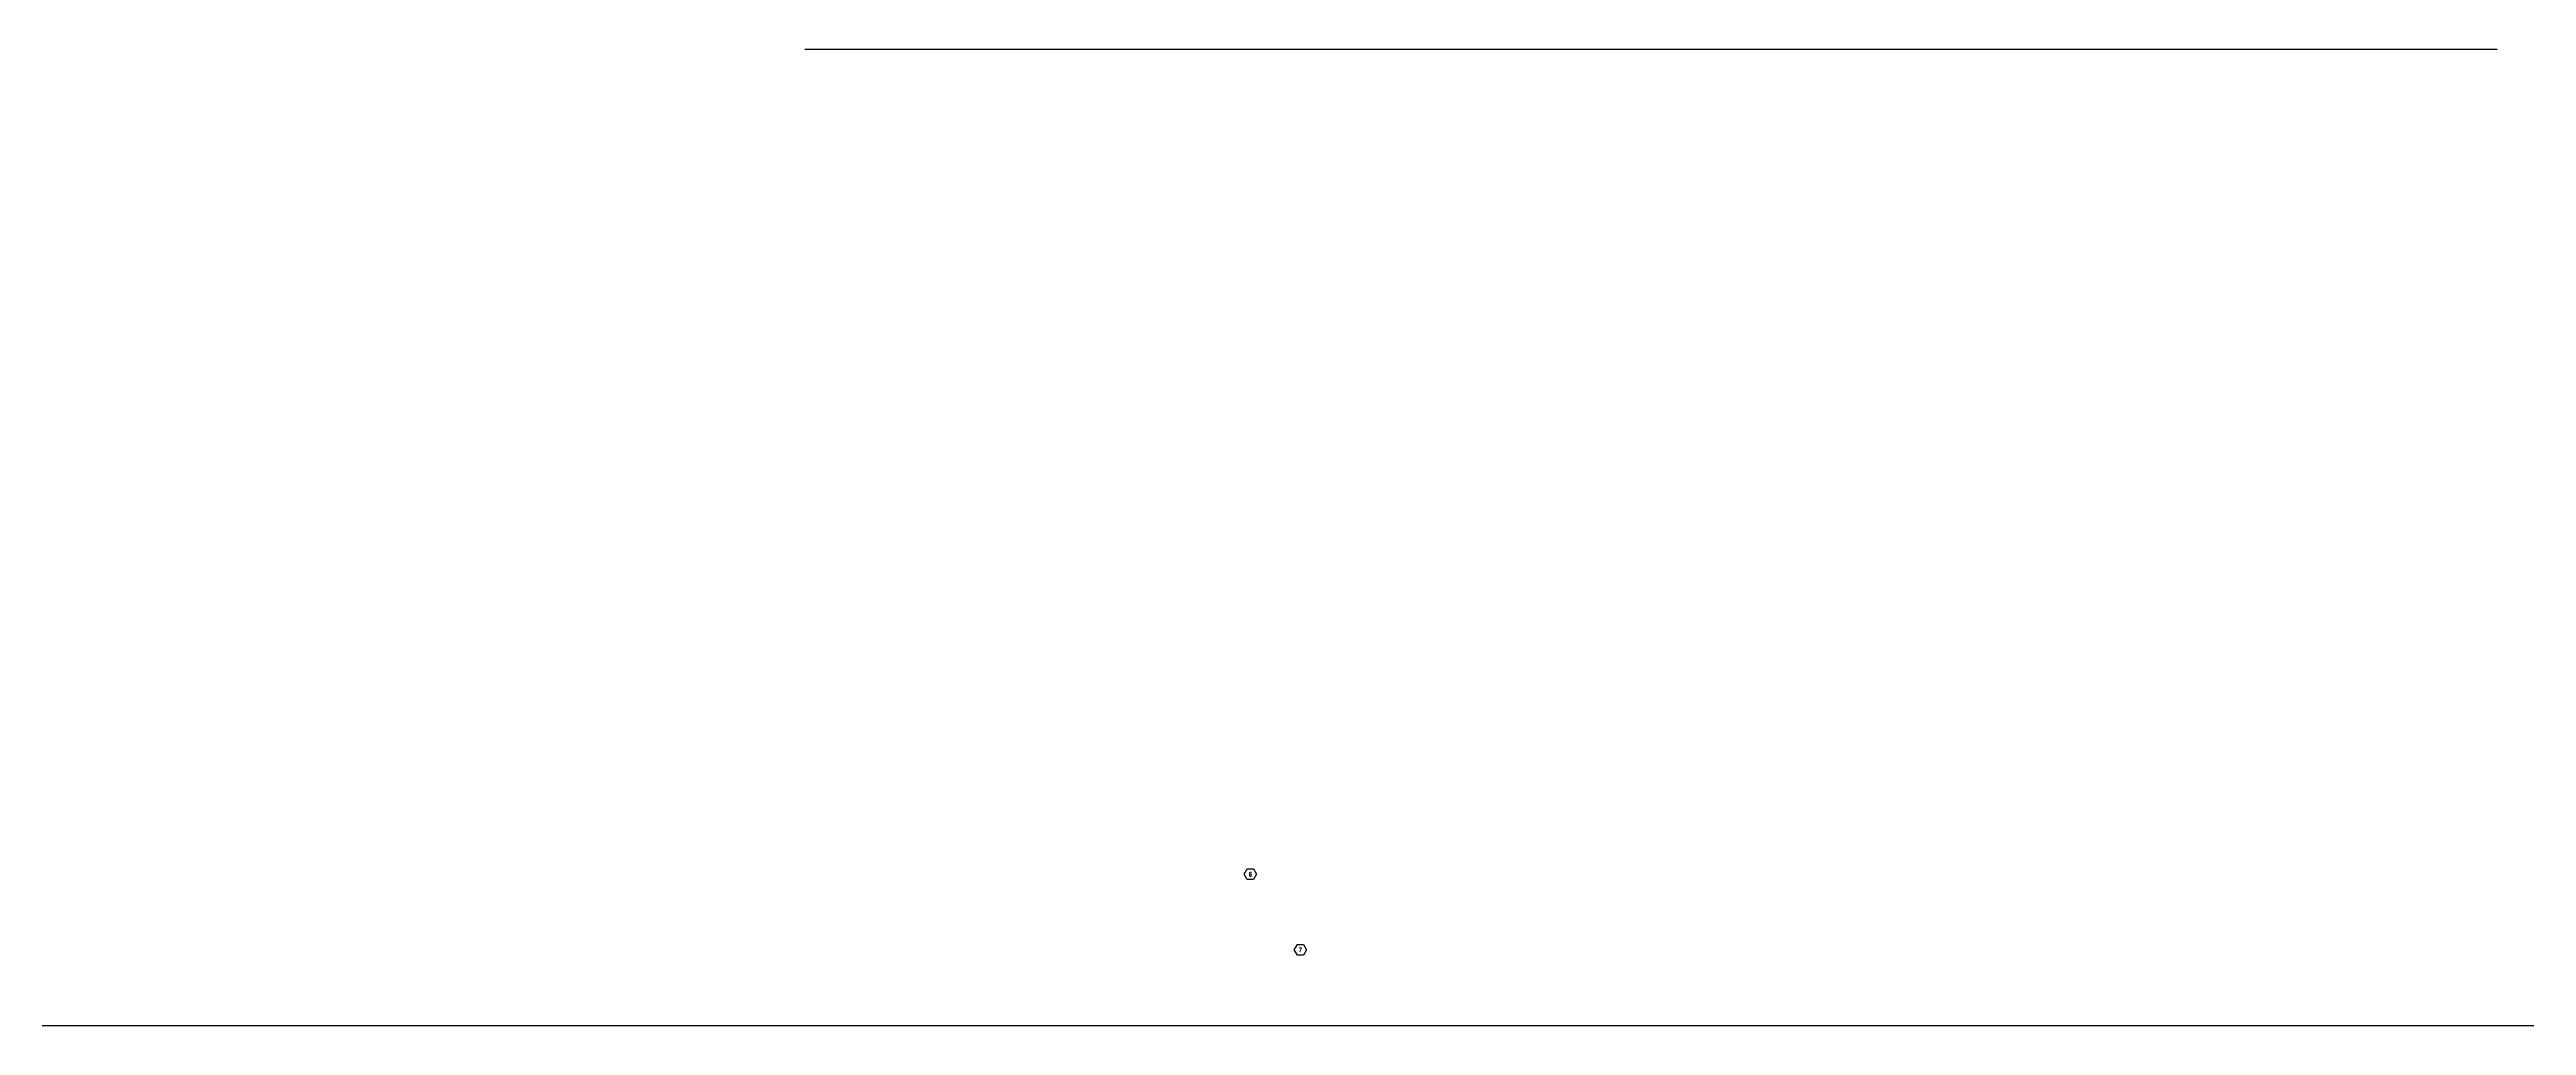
# Model space of a CAD drawing. Header units: millimetres. Extents: x -96513 to 442697, y -70111 to 173034.
# Drawn here: x 218879 to 248207, y -25111 to -13565 of the extents above; entities that cross this region are included whole.
import ezdxf
from ezdxf.enums import TextEntityAlignment as Align

# ---------------------------------------------------------------- set-up
doc = ezdxf.new("R2010")
doc.units = ezdxf.units.MM
doc.set_wipeout_variables(frame=1)
doc.linetypes.add('ACAD_ISO02W100', pattern=[15, 12, -3])
doc.layers.add('Anno', color=223, linetype='Continuous')
doc.styles.add('MECS', font='ROMANS.shx', dxfattribs={"width": 0.9, "height": 6250})

# ---------------------------------------------------------------- blocks, each defined once
blk = doc.blocks.new('G.RefSym-Keynote')
at = {"color": 18}
blk.add_wipeout([(-0.073, 0.123), (0.07, 0.123), (0.142, -0.001), (0.07, -0.124), (-0.073, -0.124), (-0.144, -0.001)], dxfattribs=at)
at = {"color": 0, "linetype": 'ByBlock'}
blk.add_lwpolyline([(-0.073, 0.125), (0.071, 0.125), (0.143, -0.001), (0.071, -0.126), (-0.073, -0.126), (-0.146, -0.001)], close=True, dxfattribs=at)
at = {"color": 0, "linetype": 'ByBlock', "style": 'MECS', "width": 0.8}
blk.add_attdef('NUM', text='', height=0.0941, dxfattribs=at).set_placement((-0.001, -0.001), align=Align.MIDDLE)

msp = doc.modelspace()

# ---------------------------------------------------------------- linework, layer by layer
at = {"color": 3, "linetype": 'ACAD_ISO02W100'}
msp.add_line((247859, -13565), (227824, -13565), dxfattribs=at)
at = {"color": 8}
msp.add_line((-30532, -25111), (442697, -25111), dxfattribs=at)

# ---------------------------------------------------------------- block references
at = {"layer": 'Anno', "color": 83}
ref = msp.add_blockref('G.RefSym-Keynote', (233097, -23322), dxfattribs=dict(at, xscale=508, yscale=508, zscale=508))
ref.add_attrib('NUM', '6', dxfattribs={"layer": '0', "color": 0, "linetype": 'ByBlock', "height": 50, "style": 'MECS', "width": 0.8}).set_placement((233097, -23322), align=Align.MIDDLE)
ref = msp.add_blockref('G.RefSym-Keynote', (233691, -24217), dxfattribs=dict(at, xscale=508, yscale=508, zscale=508))
ref.add_attrib('NUM', '7', dxfattribs={"layer": '0', "color": 0, "linetype": 'ByBlock', "height": 50, "style": 'MECS', "width": 0.8}).set_placement((233690, -24217), align=Align.MIDDLE)

doc.saveas('drawing.dxf')
